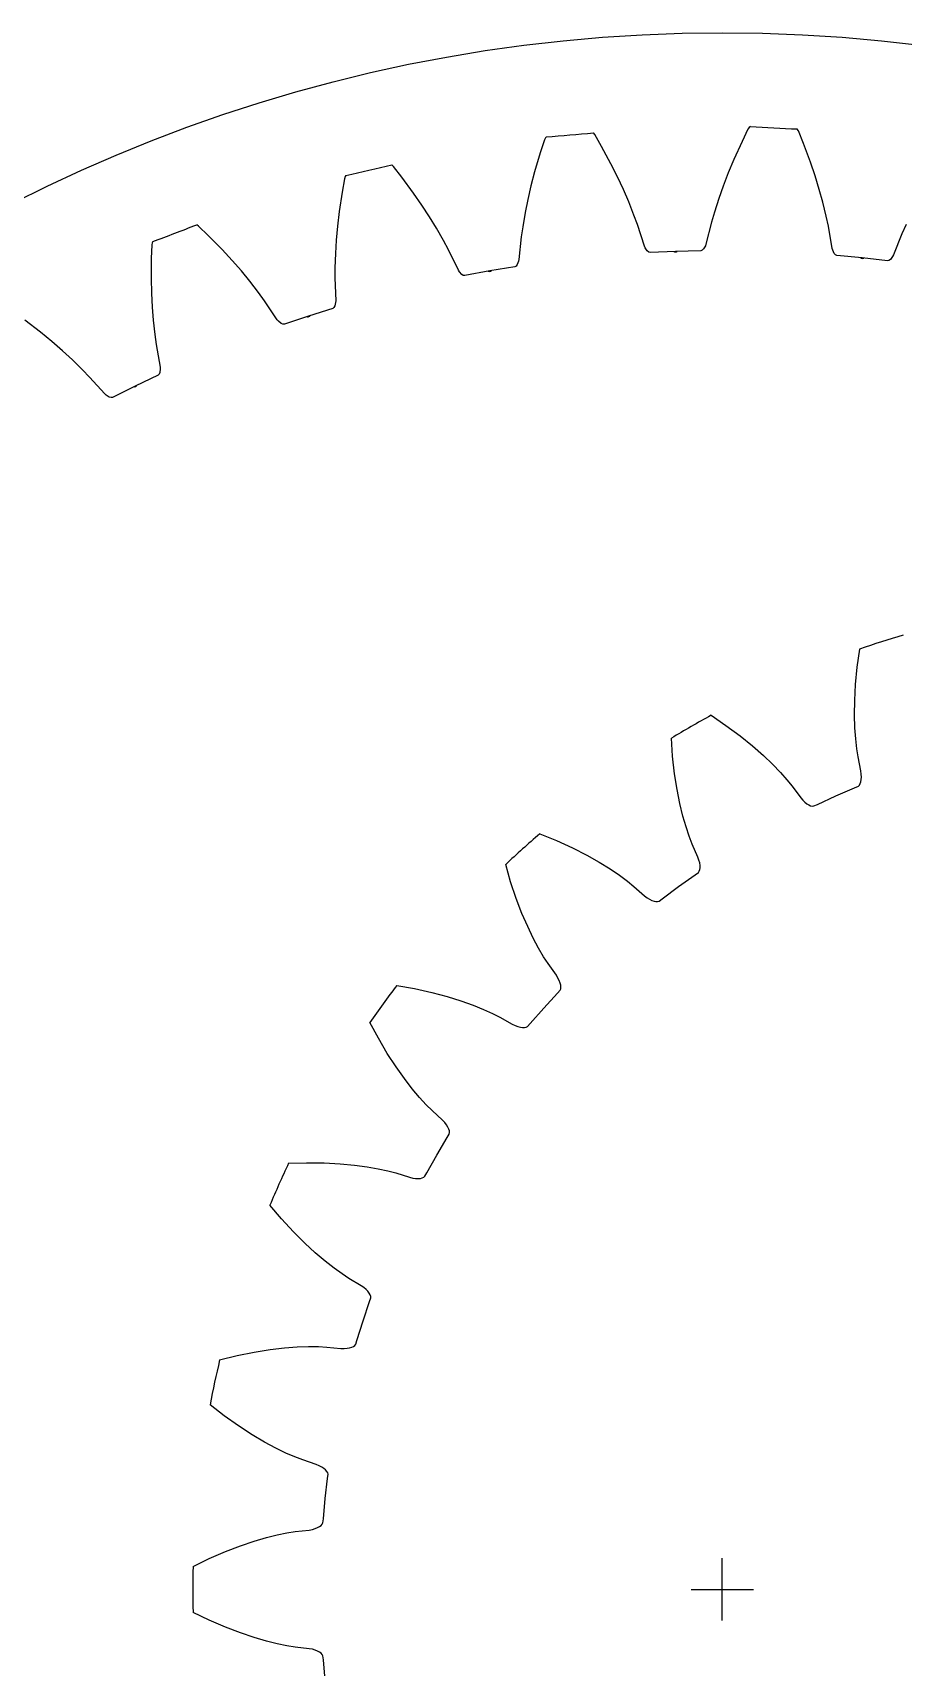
# Model space of a CAD drawing. Extents: x -25 to 25, y -25 to 25.
# Drawn here: x -11.07 to 2.91, y -1.25 to 25 of the extents above; entities that cross this region are included whole.
import ezdxf

# ---------------------------------------------------------------- set-up
doc = ezdxf.new("R2010")
doc.units = 0

msp = doc.modelspace()

# ---------------------------------------------------------------- linework, layer by layer
for p, q in [((0, -0.5), (0, 0.5)), ((0, -0.5), (0, 0.5)), ((0, -0.5), (0, 0.5)), ((0, -0.5), (0, 0.5)), ((-0.5, 0), (0.5, 0)), ((-0.5, 0), (0.5, 0)), ((-0.5, 0), (0.5, 0)), ((-0.5, 0), (0.5, 0))]:
    msp.add_line(p, q)
msp.add_circle((0, 0), 25)
msp.add_circle((0, 0), 25)
at = {"layer": 'layer0'}
for p, q in [((2.167, 14.813), (2.207, 15.099)), ((2.14, 14.532), (2.167, 14.813)), ((2.127, 14.276), (2.14, 14.532)), ((2.124, 14.044), (2.127, 14.276)), ((-0.179, 14.037), (0.06, 13.875)), ((2.13, 13.838), (2.124, 14.044)), ((-0.796, 13.381), (-0.817, 13.668)), ((0.06, 13.875), (0.287, 13.707)), ((0.287, 13.707), (0.487, 13.545)), ((2.143, 13.657), (2.13, 13.838)), ((2.161, 13.5), (2.143, 13.657)), ((0.487, 13.545), (0.661, 13.392)), ((0.661, 13.392), (0.81, 13.25)), ((2.182, 13.368), (2.161, 13.5)), ((-0.764, 13.1), (-0.796, 13.381)), ((0.81, 13.25), (0.935, 13.119)), ((2.227, 13.145), (2.182, 13.368)), ((2.233, 13.092), (2.227, 13.145)), ((-0.724, 12.846), (-0.764, 13.1)), ((0.935, 13.119), (1.04, 13.001)), ((1.04, 13.001), (1.124, 12.897)), ((1.124, 12.897), (1.26, 12.714)), ((1.826, 12.744), (2.126, 12.874)), ((2.126, 12.874), (2.186, 12.9)), ((2.186, 12.9), (2.202, 12.917)), ((2.202, 12.917), (2.216, 12.94)), ((2.216, 12.94), (2.226, 12.969)), ((2.226, 12.969), (2.232, 13.004)), ((2.232, 13.004), (2.235, 13.045)), ((2.235, 13.045), (2.233, 13.092)), ((-0.678, 12.619), (-0.724, 12.846)), ((-0.63, 12.419), (-0.678, 12.619)), ((1.26, 12.714), (1.295, 12.674)), ((1.295, 12.674), (1.328, 12.642)), ((1.328, 12.642), (1.361, 12.616)), ((1.361, 12.616), (1.391, 12.597)), ((1.469, 12.581), (1.529, 12.607)), ((1.529, 12.607), (1.826, 12.744)), ((-0.579, 12.245), (-0.63, 12.419)), ((1.391, 12.597), (1.419, 12.585)), ((1.419, 12.585), (1.446, 12.58)), ((1.446, 12.58), (1.469, 12.581)), ((-2.929, 12.134), (-2.662, 12.025)), ((-0.529, 12.095), (-0.579, 12.245)), ((-0.481, 11.97), (-0.529, 12.095)), ((-2.662, 12.025), (-2.405, 11.908)), ((-2.405, 11.908), (-2.176, 11.791)), ((-0.39, 11.761), (-0.481, 11.97)), ((-3.397, 11.364), (-3.477, 11.641)), ((-2.176, 11.791), (-1.974, 11.678)), ((-1.974, 11.678), (-1.799, 11.569)), ((-1.799, 11.569), (-1.649, 11.468)), ((-0.374, 11.711), (-0.39, 11.761)), ((-0.362, 11.666), (-0.374, 11.711)), ((-0.368, 11.533), (-0.359, 11.559)), ((-0.356, 11.625), (-0.362, 11.666)), ((-0.359, 11.559), (-0.355, 11.589)), ((-0.355, 11.589), (-0.356, 11.625)), ((-3.307, 11.096), (-3.397, 11.364)), ((-1.649, 11.468), (-1.522, 11.374)), ((-1.522, 11.374), (-1.418, 11.29)), ((-1.418, 11.29), (-1.247, 11.139)), ((-0.7, 11.286), (-0.433, 11.475)), ((-0.433, 11.475), (-0.38, 11.514)), ((-0.38, 11.514), (-0.368, 11.533)), ((-3.215, 10.856), (-3.307, 11.096)), ((-1.247, 11.139), (-1.205, 11.107)), ((-1.205, 11.107), (-1.165, 11.082)), ((-1.165, 11.082), (-1.128, 11.064)), ((-1.128, 11.064), (-1.095, 11.052)), ((-1.095, 11.052), (-1.064, 11.046)), ((-1.064, 11.046), (-1.038, 11.046)), ((-1.038, 11.046), (-1.015, 11.053)), ((-1.015, 11.053), (-0.962, 11.09)), ((-0.962, 11.09), (-0.7, 11.286)), ((-3.123, 10.643), (-3.215, 10.856)), ((-3.034, 10.457), (-3.123, 10.643)), ((-2.948, 10.297), (-3.034, 10.457)), ((-2.868, 10.161), (-2.948, 10.297)), ((-2.796, 10.049), (-2.868, 10.161)), ((-2.663, 9.863), (-2.796, 10.049)), ((-2.637, 9.818), (-2.663, 9.863)), ((-2.616, 9.776), (-2.637, 9.818)), ((-2.602, 9.737), (-2.616, 9.776)), ((-2.593, 9.703), (-2.602, 9.737)), ((-5.224, 9.7), (-4.94, 9.649)), ((-4.94, 9.649), (-4.664, 9.588)), ((-4.664, 9.588), (-4.416, 9.522)), ((-4.416, 9.522), (-4.195, 9.453)), ((-4.195, 9.453), (-4.001, 9.383)), ((-2.867, 9.334), (-2.645, 9.575)), ((-2.645, 9.575), (-2.602, 9.624)), ((-2.602, 9.624), (-2.594, 9.646)), ((-2.594, 9.646), (-2.591, 9.672)), ((-2.591, 9.672), (-2.593, 9.703)), ((-4.001, 9.383), (-3.833, 9.315)), ((-3.833, 9.315), (-3.689, 9.249)), ((-3.689, 9.249), (-3.57, 9.189)), ((-3.57, 9.189), (-3.372, 9.077)), ((-3.083, 9.089), (-2.867, 9.334)), ((-5.521, 8.85), (-5.657, 9.104)), ((-3.372, 9.077), (-3.324, 9.055)), ((-3.324, 9.055), (-3.28, 9.039)), ((-3.28, 9.039), (-3.24, 9.028)), ((-3.24, 9.028), (-3.205, 9.024)), ((-3.205, 9.024), (-3.174, 9.024)), ((-3.174, 9.024), (-3.148, 9.03)), ((-3.148, 9.03), (-3.127, 9.041)), ((-3.127, 9.041), (-3.083, 9.089)), ((-5.378, 8.606), (-5.521, 8.85)), ((-5.238, 8.391), (-5.378, 8.606)), ((-5.104, 8.202), (-5.238, 8.391)), ((-4.978, 8.039), (-5.104, 8.202)), ((-4.861, 7.9), (-4.978, 8.039)), ((-4.754, 7.784), (-4.861, 7.9)), ((-4.66, 7.689), (-4.754, 7.784)), ((-4.492, 7.535), (-4.66, 7.689)), ((-4.456, 7.496), (-4.492, 7.535)), ((-4.427, 7.459), (-4.456, 7.496)), ((-4.405, 7.424), (-4.427, 7.459)), ((-4.39, 7.392), (-4.405, 7.424)), ((-4.381, 7.363), (-4.39, 7.392)), ((-4.378, 7.336), (-4.381, 7.363)), ((-4.581, 6.975), (-4.414, 7.256)), ((-4.414, 7.256), (-4.382, 7.313)), ((-4.382, 7.313), (-4.378, 7.336)), ((-6.963, 6.843), (-6.675, 6.852)), ((-6.675, 6.852), (-6.392, 6.849)), ((-6.392, 6.849), (-6.136, 6.836)), ((-6.136, 6.836), (-5.905, 6.815)), ((-4.741, 6.69), (-4.581, 6.975)), ((-5.905, 6.815), (-5.701, 6.787)), ((-5.701, 6.787), (-5.522, 6.755)), ((-5.522, 6.755), (-5.368, 6.721)), ((-5.368, 6.721), (-5.239, 6.687)), ((-5.239, 6.687), (-5.021, 6.618)), ((-5.021, 6.618), (-4.97, 6.606)), ((-4.97, 6.606), (-4.924, 6.6)), ((-4.924, 6.6), (-4.882, 6.598)), ((-4.882, 6.598), (-4.847, 6.601)), ((-4.847, 6.601), (-4.817, 6.608)), ((-4.817, 6.608), (-4.793, 6.619)), ((-4.793, 6.619), (-4.774, 6.634)), ((-4.774, 6.634), (-4.741, 6.69)), ((-7.077, 5.949), (-7.263, 6.169)), ((-6.886, 5.741), (-7.077, 5.949)), ((-6.704, 5.559), (-6.886, 5.741)), ((-6.534, 5.402), (-6.704, 5.559)), ((-6.377, 5.269), (-6.534, 5.402)), ((-6.233, 5.157), (-6.377, 5.269)), ((-6.105, 5.066), (-6.233, 5.157)), ((-5.993, 4.993), (-6.105, 5.066)), ((-5.797, 4.877), (-5.993, 4.993)), ((-5.754, 4.846), (-5.797, 4.877)), ((-5.718, 4.816), (-5.754, 4.846)), ((-5.689, 4.787), (-5.718, 4.816)), ((-5.667, 4.759), (-5.689, 4.787)), ((-5.652, 4.732), (-5.667, 4.759)), ((-5.644, 4.706), (-5.652, 4.732)), ((-5.767, 4.311), (-5.663, 4.621)), ((-5.663, 4.621), (-5.643, 4.683)), ((-5.643, 4.683), (-5.644, 4.706)), ((-5.865, 3.999), (-5.767, 4.311)), ((-5.885, 3.937), (-5.865, 3.999)), ((-8.07, 3.686), (-7.79, 3.755)), ((-7.79, 3.755), (-7.513, 3.811)), ((-7.513, 3.811), (-7.259, 3.852)), ((-7.259, 3.852), (-7.029, 3.879)), ((-7.029, 3.879), (-6.823, 3.894)), ((-6.823, 3.894), (-6.642, 3.9)), ((-6.642, 3.9), (-6.484, 3.899)), ((-6.484, 3.899), (-6.351, 3.892)), ((-6.351, 3.892), (-6.124, 3.87)), ((-6.124, 3.87), (-6.071, 3.869)), ((-6.071, 3.869), (-6.024, 3.873)), ((-6.024, 3.873), (-5.984, 3.879)), ((-5.984, 3.879), (-5.949, 3.89)), ((-5.949, 3.89), (-5.921, 3.903)), ((-5.921, 3.903), (-5.9, 3.918)), ((-5.9, 3.918), (-5.885, 3.937)), ((-7.995, 2.788), (-8.223, 2.965)), ((-7.765, 2.624), (-7.995, 2.788)), ((-7.55, 2.484), (-7.765, 2.624)), ((-7.35, 2.366), (-7.55, 2.484)), ((-7.169, 2.268), (-7.35, 2.366)), ((-7.006, 2.189), (-7.169, 2.268)), ((-6.861, 2.126), (-7.006, 2.189)), ((-6.736, 2.078), (-6.861, 2.126)), ((-6.52, 2.006), (-6.736, 2.078)), ((-6.472, 1.985), (-6.52, 2.006)), ((-6.43, 1.963), (-6.472, 1.985)), ((-6.396, 1.94), (-6.43, 1.963)), ((-6.369, 1.917), (-6.396, 1.94)), ((-6.348, 1.894), (-6.369, 1.917)), ((-6.335, 1.871), (-6.348, 1.894)), ((-6.336, 1.783), (-6.329, 1.848)), ((-6.329, 1.848), (-6.335, 1.871)), ((-6.374, 1.458), (-6.336, 1.783)), ((-6.404, 1.132), (-6.374, 1.458)), ((-6.422, 1.047), (-6.411, 1.068)), ((-6.411, 1.068), (-6.404, 1.132)), ((-7.518, 0.773), (-7.32, 0.831)), ((-7.32, 0.831), (-7.144, 0.874)), ((-7.144, 0.874), (-6.989, 0.906)), ((-6.989, 0.906), (-6.857, 0.927)), ((-6.857, 0.927), (-6.631, 0.953)), ((-6.631, 0.953), (-6.579, 0.963)), ((-6.579, 0.963), (-6.534, 0.976)), ((-6.534, 0.976), (-6.496, 0.991)), ((-6.496, 0.991), (-6.464, 1.008)), ((-6.464, 1.008), (-6.44, 1.027)), ((-6.44, 1.027), (-6.422, 1.047)), ((-8.236, 0.494), (-7.977, 0.607)), ((-7.977, 0.607), (-7.737, 0.699)), ((-7.737, 0.699), (-7.518, 0.773)), ((-8.496, 0.369), (-8.236, 0.494)), ((-8.236, -0.494), (-8.496, -0.369)), ((-7.977, -0.607), (-8.236, -0.494)), ((-7.737, -0.699), (-7.977, -0.607)), ((-7.518, -0.773), (-7.737, -0.699)), ((-7.32, -0.831), (-7.518, -0.773)), ((-7.144, -0.874), (-7.32, -0.831)), ((-6.989, -0.906), (-7.144, -0.874)), ((-6.857, -0.927), (-6.989, -0.906)), ((-6.631, -0.953), (-6.857, -0.927)), ((-6.579, -0.963), (-6.631, -0.953)), ((-6.534, -0.976), (-6.579, -0.963)), ((-6.496, -0.991), (-6.534, -0.976)), ((-6.464, -1.008), (-6.496, -0.991)), ((-6.44, -1.027), (-6.464, -1.008)), ((-6.422, -1.047), (-6.44, -1.027)), ((-6.411, -1.068), (-6.422, -1.047)), ((-6.404, -1.132), (-6.411, -1.068)), ((-6.374, -1.458), (-6.404, -1.132))]:
    msp.add_line(p, q, dxfattribs=at)
for start, end in [(106.68, 109.32), (118.68, 121.32), (130.68, 133.32), (142.68, 145.32), (154.68, 157.32), (166.68, 169.32), (178.68, 181.32)]:
    msp.add_arc((7.5, 0), 16, start, end, dxfattribs=at)
at = {"layer": 'layer1'}
for p, q in [((-2.048, 23.364), (-2.069, 23.393)), ((-1.939, 23.174), (-2.048, 23.364)), ((0.413, 23.45), (0.318, 23.253)), ((0.433, 23.48), (0.413, 23.45)), ((0.452, 23.494), (0.433, 23.48)), ((1.224, 23.422), (1.206, 23.453)), ((1.305, 23.218), (1.224, 23.422)), ((-2.855, 23.279), (-2.921, 23.071)), ((-2.839, 23.312), (-2.855, 23.279)), ((-2.823, 23.329), (-2.839, 23.312)), ((-1.788, 22.896), (-1.939, 23.174)), ((0.318, 23.253), (0.186, 22.965)), ((1.416, 22.922), (1.305, 23.218)), ((-5.279, 22.852), (-5.305, 22.877)), ((-5.146, 22.679), (-5.279, 22.852)), ((-2.921, 23.071), (-3.012, 22.768)), ((-1.681, 22.686), (-1.788, 22.896)), ((0.186, 22.965), (0.095, 22.748)), ((1.492, 22.699), (1.416, 22.922)), ((-6.067, 22.655), (-6.104, 22.44)), ((-6.056, 22.69), (-6.067, 22.655)), ((-6.042, 22.709), (-6.056, 22.69)), ((-4.957, 22.425), (-5.146, 22.679)), ((-3.012, 22.768), (-3.072, 22.539)), ((-1.586, 22.481), (-1.681, 22.686)), ((0.095, 22.748), (0.014, 22.537)), ((1.558, 22.483), (1.492, 22.699)), ((-6.104, 22.44), (-6.151, 22.127)), ((-4.822, 22.231), (-4.957, 22.425)), ((-3.123, 22.32), (-3.165, 22.11)), ((-3.072, 22.539), (-3.123, 22.32)), ((-1.501, 22.285), (-1.586, 22.481)), ((-0.057, 22.335), (-0.126, 22.117)), ((0.014, 22.537), (-0.057, 22.335)), ((1.615, 22.277), (1.558, 22.483)), ((-6.151, 22.127), (-6.179, 21.892)), ((-4.699, 22.042), (-4.822, 22.231)), ((-3.165, 22.11), (-3.203, 21.884)), ((-1.417, 22.072), (-1.501, 22.285)), ((-1.36, 21.917), (-1.417, 22.072)), ((-0.126, 22.117), (-0.172, 21.959)), ((1.669, 22.054), (1.615, 22.277)), ((1.704, 21.893), (1.669, 22.054)), ((-8.408, 21.895), (-8.437, 21.916)), ((-8.252, 21.742), (-8.408, 21.895)), ((-6.179, 21.892), (-6.199, 21.668)), ((-4.588, 21.859), (-4.699, 22.042)), ((-4.475, 21.66), (-4.588, 21.859)), ((-3.203, 21.884), (-3.227, 21.721)), ((-1.247, 21.57), (-1.36, 21.917)), ((-0.172, 21.959), (-0.261, 21.605)), ((1.767, 21.534), (1.704, 21.893)), ((2.953, 21.919), (2.885, 21.769)), ((-9.161, 21.591), (-9.167, 21.372)), ((-9.155, 21.626), (-9.161, 21.591)), ((-9.143, 21.647), (-9.155, 21.626)), ((-8.029, 21.517), (-8.252, 21.742)), ((-6.199, 21.668), (-6.211, 21.454)), ((-4.397, 21.515), (-4.475, 21.66)), ((-3.227, 21.721), (-3.265, 21.358)), ((-1.235, 21.544), (-1.247, 21.57)), ((-1.203, 21.496), (-1.235, 21.544)), ((-0.299, 21.527), (-0.321, 21.506)), ((-0.271, 21.577), (-0.299, 21.527)), ((-0.261, 21.605), (-0.271, 21.577)), ((1.776, 21.506), (1.767, 21.534)), ((2.885, 21.769), (2.748, 21.431)), ((-9.167, 21.372), (-9.171, 21.055)), ((-7.869, 21.343), (-8.029, 21.517)), ((-7.721, 21.173), (-7.869, 21.343)), ((-6.211, 21.454), (-6.218, 21.225)), ((-4.237, 21.187), (-4.397, 21.515)), ((-3.292, 21.276), (-3.311, 21.252)), ((-3.272, 21.33), (-3.292, 21.276)), ((-3.265, 21.358), (-3.272, 21.33)), ((-1.18, 21.476), (-1.203, 21.496)), ((-1.159, 21.468), (-1.18, 21.476)), ((-0.75, 21.487), (-1.159, 21.468)), ((-0.766, 21.481), (-0.75, 21.487)), ((-0.766, 21.475), (-0.766, 21.481)), ((-0.75, 21.477), (-0.766, 21.475)), ((-0.342, 21.497), (-0.75, 21.487)), ((-0.75, 21.487), (-0.734, 21.482)), ((-0.734, 21.477), (-0.75, 21.477)), ((-0.75, 21.477), (-0.75, 21.477)), ((-0.734, 21.482), (-0.734, 21.477)), ((-0.321, 21.506), (-0.342, 21.497)), ((1.8, 21.454), (1.776, 21.506)), ((1.821, 21.431), (1.8, 21.454)), ((1.84, 21.42), (1.821, 21.431)), ((2.247, 21.382), (1.84, 21.42)), ((2.23, 21.373), (2.231, 21.378)), ((2.246, 21.372), (2.23, 21.373)), ((2.231, 21.378), (2.247, 21.382)), ((2.262, 21.37), (2.246, 21.372)), ((2.246, 21.372), (2.246, 21.372)), ((2.653, 21.335), (2.247, 21.382)), ((2.247, 21.382), (2.263, 21.375)), ((2.263, 21.375), (2.262, 21.37)), ((2.675, 21.341), (2.653, 21.335)), ((2.7, 21.359), (2.675, 21.341)), ((2.734, 21.405), (2.7, 21.359)), ((2.748, 21.431), (2.734, 21.405)), ((-9.171, 21.055), (-9.166, 20.819)), ((-7.585, 21.008), (-7.721, 21.173)), ((-7.446, 20.826), (-7.585, 21.008)), ((-6.218, 21.225), (-6.218, 21.061)), ((-6.218, 21.061), (-6.206, 20.696)), ((-4.221, 21.162), (-4.237, 21.187)), ((-4.183, 21.119), (-4.221, 21.162)), ((-4.157, 21.103), (-4.183, 21.119)), ((-4.135, 21.098), (-4.157, 21.103)), ((-3.733, 21.173), (-4.135, 21.098)), ((-3.748, 21.165), (-3.733, 21.173)), ((-3.748, 21.16), (-3.748, 21.165)), ((-3.732, 21.163), (-3.748, 21.16)), ((-3.33, 21.24), (-3.733, 21.173)), ((-3.733, 21.173), (-3.716, 21.17)), ((-3.716, 21.165), (-3.732, 21.163)), ((-3.732, 21.163), (-3.732, 21.163)), ((-3.716, 21.17), (-3.716, 21.165)), ((-3.311, 21.252), (-3.33, 21.24)), ((-9.166, 20.819), (-9.154, 20.594)), ((-7.348, 20.693), (-7.446, 20.826)), ((-9.154, 20.594), (-9.137, 20.381)), ((-7.144, 20.391), (-7.348, 20.693)), ((-6.254, 20.57), (-6.644, 20.448)), ((-6.237, 20.584), (-6.254, 20.57)), ((-6.221, 20.611), (-6.237, 20.584)), ((-6.208, 20.667), (-6.221, 20.611)), ((-6.206, 20.696), (-6.208, 20.667)), ((-10.946, 20.19), (-11.197, 20.382)), ((-9.137, 20.381), (-9.111, 20.154)), ((-7.125, 20.369), (-7.144, 20.391)), ((-7.082, 20.331), (-7.125, 20.369)), ((-7.054, 20.319), (-7.082, 20.331)), ((-7.031, 20.317), (-7.054, 20.319)), ((-6.644, 20.448), (-7.031, 20.317)), ((-6.658, 20.437), (-6.644, 20.448)), ((-6.656, 20.432), (-6.658, 20.437)), ((-6.641, 20.438), (-6.656, 20.432)), ((-6.644, 20.448), (-6.627, 20.447)), ((-6.625, 20.442), (-6.641, 20.438)), ((-6.641, 20.438), (-6.641, 20.438)), ((-6.627, 20.447), (-6.625, 20.442)), ((-10.763, 20.04), (-10.946, 20.19)), ((-10.593, 19.893), (-10.763, 20.04)), ((-9.111, 20.154), (-9.089, 19.99)), ((-9.089, 19.99), (-9.026, 19.631)), ((-10.435, 19.748), (-10.593, 19.893)), ((-10.272, 19.587), (-10.435, 19.748)), ((-10.157, 19.469), (-10.272, 19.587)), ((-9.912, 19.198), (-10.157, 19.469)), ((-9.056, 19.499), (-9.425, 19.324)), ((-9.041, 19.516), (-9.056, 19.499)), ((-9.029, 19.544), (-9.041, 19.516)), ((-9.024, 19.602), (-9.029, 19.544)), ((-9.026, 19.631), (-9.024, 19.602)), ((-9.89, 19.179), (-9.912, 19.198)), ((-9.842, 19.148), (-9.89, 19.179)), ((-9.425, 19.324), (-9.79, 19.141)), ((-9.437, 19.312), (-9.425, 19.324)), ((-9.435, 19.307), (-9.437, 19.312)), ((-9.42, 19.315), (-9.435, 19.307)), ((-9.425, 19.324), (-9.408, 19.326)), ((-9.406, 19.321), (-9.42, 19.315)), ((-9.42, 19.315), (-9.42, 19.315)), ((-9.408, 19.326), (-9.406, 19.321)), ((-9.813, 19.14), (-9.842, 19.148)), ((-9.79, 19.141), (-9.813, 19.14))]:
    msp.add_line(p, q, dxfattribs=at)
for centre, start, end in [((-4.57, 48.267), 274.0088, 275.7411), ((2.192, 48.434), 266.0088, 267.7411), ((-11.243, 47.162), 282.0088, 283.7411), ((-17.698, 45.138), 290.0088, 291.7411)]:
    msp.add_arc(centre, 25, start, end, dxfattribs=at)
at = {"layer": 'layer2'}
for p, q in [((2.167, 14.813), (2.207, 15.099)), ((2.14, 14.532), (2.167, 14.813)), ((2.127, 14.276), (2.14, 14.532)), ((2.124, 14.044), (2.127, 14.276)), ((-0.179, 14.037), (0.06, 13.875)), ((2.13, 13.838), (2.124, 14.044)), ((-0.796, 13.381), (-0.817, 13.668)), ((0.06, 13.875), (0.287, 13.707)), ((0.287, 13.707), (0.487, 13.545)), ((2.143, 13.657), (2.13, 13.838)), ((2.161, 13.5), (2.143, 13.657)), ((0.487, 13.545), (0.661, 13.392)), ((0.661, 13.392), (0.81, 13.25)), ((2.182, 13.368), (2.161, 13.5)), ((-0.764, 13.1), (-0.796, 13.381)), ((0.81, 13.25), (0.935, 13.119)), ((2.227, 13.145), (2.182, 13.368)), ((2.233, 13.092), (2.227, 13.145)), ((-0.724, 12.846), (-0.764, 13.1)), ((0.935, 13.119), (1.04, 13.001)), ((1.04, 13.001), (1.124, 12.897)), ((1.124, 12.897), (1.26, 12.714)), ((1.826, 12.744), (2.126, 12.874)), ((2.126, 12.874), (2.186, 12.9)), ((2.186, 12.9), (2.202, 12.917)), ((2.202, 12.917), (2.216, 12.94)), ((2.216, 12.94), (2.226, 12.969)), ((2.226, 12.969), (2.232, 13.004)), ((2.232, 13.004), (2.235, 13.045)), ((2.235, 13.045), (2.233, 13.092)), ((-0.678, 12.619), (-0.724, 12.846)), ((-0.63, 12.419), (-0.678, 12.619)), ((1.26, 12.714), (1.295, 12.674)), ((1.295, 12.674), (1.328, 12.642)), ((1.328, 12.642), (1.361, 12.616)), ((1.361, 12.616), (1.391, 12.597)), ((1.469, 12.581), (1.529, 12.607)), ((1.529, 12.607), (1.826, 12.744)), ((-0.579, 12.245), (-0.63, 12.419)), ((1.391, 12.597), (1.419, 12.585)), ((1.419, 12.585), (1.446, 12.58)), ((1.446, 12.58), (1.469, 12.581)), ((-2.929, 12.134), (-2.662, 12.025)), ((-0.529, 12.095), (-0.579, 12.245)), ((-0.481, 11.97), (-0.529, 12.095)), ((-2.662, 12.025), (-2.405, 11.908)), ((-2.405, 11.908), (-2.176, 11.791)), ((-0.39, 11.761), (-0.481, 11.97)), ((-3.397, 11.364), (-3.477, 11.641)), ((-2.176, 11.791), (-1.974, 11.678)), ((-1.974, 11.678), (-1.799, 11.569)), ((-1.799, 11.569), (-1.649, 11.468)), ((-0.374, 11.711), (-0.39, 11.761)), ((-0.362, 11.666), (-0.374, 11.711)), ((-0.368, 11.533), (-0.359, 11.559)), ((-0.356, 11.625), (-0.362, 11.666)), ((-0.359, 11.559), (-0.355, 11.589)), ((-0.355, 11.589), (-0.356, 11.625)), ((-3.307, 11.096), (-3.397, 11.364)), ((-1.649, 11.468), (-1.522, 11.374)), ((-1.522, 11.374), (-1.418, 11.29)), ((-1.418, 11.29), (-1.247, 11.139)), ((-0.7, 11.286), (-0.433, 11.475)), ((-0.433, 11.475), (-0.38, 11.514)), ((-0.38, 11.514), (-0.368, 11.533)), ((-3.215, 10.856), (-3.307, 11.096)), ((-1.247, 11.139), (-1.205, 11.107)), ((-1.205, 11.107), (-1.165, 11.082)), ((-1.165, 11.082), (-1.128, 11.064)), ((-1.128, 11.064), (-1.095, 11.052)), ((-1.095, 11.052), (-1.064, 11.046)), ((-1.064, 11.046), (-1.038, 11.046)), ((-1.038, 11.046), (-1.015, 11.053)), ((-1.015, 11.053), (-0.962, 11.09)), ((-0.962, 11.09), (-0.7, 11.286)), ((-3.123, 10.643), (-3.215, 10.856)), ((-3.034, 10.457), (-3.123, 10.643)), ((-2.948, 10.297), (-3.034, 10.457)), ((-2.868, 10.161), (-2.948, 10.297)), ((-2.796, 10.049), (-2.868, 10.161)), ((-2.663, 9.863), (-2.796, 10.049)), ((-2.637, 9.818), (-2.663, 9.863)), ((-2.616, 9.776), (-2.637, 9.818)), ((-2.602, 9.737), (-2.616, 9.776)), ((-2.593, 9.703), (-2.602, 9.737)), ((-5.224, 9.7), (-4.94, 9.649)), ((-4.94, 9.649), (-4.664, 9.588)), ((-4.664, 9.588), (-4.416, 9.522)), ((-4.416, 9.522), (-4.195, 9.453)), ((-4.195, 9.453), (-4.001, 9.383)), ((-2.867, 9.334), (-2.645, 9.575)), ((-2.645, 9.575), (-2.602, 9.624)), ((-2.602, 9.624), (-2.594, 9.646)), ((-2.594, 9.646), (-2.591, 9.672)), ((-2.591, 9.672), (-2.593, 9.703)), ((-4.001, 9.383), (-3.833, 9.315)), ((-3.833, 9.315), (-3.689, 9.249)), ((-3.689, 9.249), (-3.57, 9.189)), ((-3.57, 9.189), (-3.372, 9.077)), ((-3.083, 9.089), (-2.867, 9.334)), ((-5.521, 8.85), (-5.657, 9.104)), ((-3.372, 9.077), (-3.324, 9.055)), ((-3.324, 9.055), (-3.28, 9.039)), ((-3.28, 9.039), (-3.24, 9.028)), ((-3.24, 9.028), (-3.205, 9.024)), ((-3.205, 9.024), (-3.174, 9.024)), ((-3.174, 9.024), (-3.148, 9.03)), ((-3.148, 9.03), (-3.127, 9.041)), ((-3.127, 9.041), (-3.083, 9.089)), ((-5.378, 8.606), (-5.521, 8.85)), ((-5.238, 8.391), (-5.378, 8.606)), ((-5.104, 8.202), (-5.238, 8.391)), ((-4.978, 8.039), (-5.104, 8.202)), ((-4.861, 7.9), (-4.978, 8.039)), ((-4.754, 7.784), (-4.861, 7.9)), ((-4.66, 7.689), (-4.754, 7.784)), ((-4.492, 7.535), (-4.66, 7.689)), ((-4.456, 7.496), (-4.492, 7.535)), ((-4.427, 7.459), (-4.456, 7.496)), ((-4.405, 7.424), (-4.427, 7.459)), ((-4.39, 7.392), (-4.405, 7.424)), ((-4.381, 7.363), (-4.39, 7.392)), ((-4.378, 7.336), (-4.381, 7.363)), ((-4.581, 6.975), (-4.414, 7.256)), ((-4.414, 7.256), (-4.382, 7.313)), ((-4.382, 7.313), (-4.378, 7.336)), ((-6.963, 6.843), (-6.675, 6.852)), ((-6.675, 6.852), (-6.392, 6.849)), ((-6.392, 6.849), (-6.136, 6.836)), ((-6.136, 6.836), (-5.905, 6.815)), ((-4.741, 6.69), (-4.581, 6.975)), ((-5.905, 6.815), (-5.701, 6.787)), ((-5.701, 6.787), (-5.522, 6.755)), ((-5.522, 6.755), (-5.368, 6.721)), ((-5.368, 6.721), (-5.239, 6.687)), ((-5.239, 6.687), (-5.021, 6.618)), ((-5.021, 6.618), (-4.97, 6.606)), ((-4.97, 6.606), (-4.924, 6.6)), ((-4.924, 6.6), (-4.882, 6.598)), ((-4.882, 6.598), (-4.847, 6.601)), ((-4.847, 6.601), (-4.817, 6.608)), ((-4.817, 6.608), (-4.793, 6.619)), ((-4.793, 6.619), (-4.774, 6.634)), ((-4.774, 6.634), (-4.741, 6.69)), ((-7.077, 5.949), (-7.263, 6.169)), ((-6.886, 5.741), (-7.077, 5.949)), ((-6.704, 5.559), (-6.886, 5.741)), ((-6.534, 5.402), (-6.704, 5.559)), ((-6.377, 5.269), (-6.534, 5.402)), ((-6.233, 5.157), (-6.377, 5.269)), ((-6.105, 5.066), (-6.233, 5.157)), ((-5.993, 4.993), (-6.105, 5.066)), ((-5.797, 4.877), (-5.993, 4.993)), ((-5.754, 4.846), (-5.797, 4.877)), ((-5.718, 4.816), (-5.754, 4.846)), ((-5.689, 4.787), (-5.718, 4.816)), ((-5.667, 4.759), (-5.689, 4.787)), ((-5.652, 4.732), (-5.667, 4.759)), ((-5.644, 4.706), (-5.652, 4.732)), ((-5.767, 4.311), (-5.663, 4.621)), ((-5.663, 4.621), (-5.643, 4.683)), ((-5.643, 4.683), (-5.644, 4.706)), ((-5.865, 3.999), (-5.767, 4.311)), ((-5.885, 3.937), (-5.865, 3.999)), ((-8.07, 3.686), (-7.79, 3.755)), ((-7.79, 3.755), (-7.513, 3.811)), ((-7.513, 3.811), (-7.259, 3.852)), ((-7.259, 3.852), (-7.029, 3.879)), ((-7.029, 3.879), (-6.823, 3.894)), ((-6.823, 3.894), (-6.642, 3.9)), ((-6.642, 3.9), (-6.484, 3.899)), ((-6.484, 3.899), (-6.351, 3.892)), ((-6.351, 3.892), (-6.124, 3.87)), ((-6.124, 3.87), (-6.071, 3.869)), ((-6.071, 3.869), (-6.024, 3.873)), ((-6.024, 3.873), (-5.984, 3.879)), ((-5.984, 3.879), (-5.949, 3.89)), ((-5.949, 3.89), (-5.921, 3.903)), ((-5.921, 3.903), (-5.9, 3.918)), ((-5.9, 3.918), (-5.885, 3.937)), ((-7.995, 2.788), (-8.223, 2.965)), ((-7.765, 2.624), (-7.995, 2.788)), ((-7.55, 2.484), (-7.765, 2.624)), ((-7.35, 2.366), (-7.55, 2.484)), ((-7.169, 2.268), (-7.35, 2.366)), ((-7.006, 2.189), (-7.169, 2.268)), ((-6.861, 2.126), (-7.006, 2.189)), ((-6.736, 2.078), (-6.861, 2.126)), ((-6.52, 2.006), (-6.736, 2.078)), ((-6.472, 1.985), (-6.52, 2.006)), ((-6.43, 1.963), (-6.472, 1.985)), ((-6.396, 1.94), (-6.43, 1.963)), ((-6.369, 1.917), (-6.396, 1.94)), ((-6.348, 1.894), (-6.369, 1.917)), ((-6.335, 1.871), (-6.348, 1.894)), ((-6.336, 1.783), (-6.329, 1.848)), ((-6.329, 1.848), (-6.335, 1.871)), ((-6.374, 1.458), (-6.336, 1.783)), ((-6.404, 1.132), (-6.374, 1.458)), ((-6.422, 1.047), (-6.411, 1.068)), ((-6.411, 1.068), (-6.404, 1.132)), ((-7.518, 0.773), (-7.32, 0.831)), ((-7.32, 0.831), (-7.144, 0.874)), ((-7.144, 0.874), (-6.989, 0.906)), ((-6.989, 0.906), (-6.857, 0.927)), ((-6.857, 0.927), (-6.631, 0.953)), ((-6.631, 0.953), (-6.579, 0.963)), ((-6.579, 0.963), (-6.534, 0.976)), ((-6.534, 0.976), (-6.496, 0.991)), ((-6.496, 0.991), (-6.464, 1.008)), ((-6.464, 1.008), (-6.44, 1.027)), ((-6.44, 1.027), (-6.422, 1.047)), ((-8.236, 0.494), (-7.977, 0.607)), ((-7.977, 0.607), (-7.737, 0.699)), ((-7.737, 0.699), (-7.518, 0.773)), ((-8.496, 0.369), (-8.236, 0.494)), ((-8.236, -0.494), (-8.496, -0.369)), ((-7.977, -0.607), (-8.236, -0.494)), ((-7.737, -0.699), (-7.977, -0.607)), ((-7.518, -0.773), (-7.737, -0.699)), ((-7.32, -0.831), (-7.518, -0.773)), ((-7.144, -0.874), (-7.32, -0.831)), ((-6.989, -0.906), (-7.144, -0.874)), ((-6.857, -0.927), (-6.989, -0.906)), ((-6.631, -0.953), (-6.857, -0.927)), ((-6.579, -0.963), (-6.631, -0.953)), ((-6.534, -0.976), (-6.579, -0.963)), ((-6.496, -0.991), (-6.534, -0.976)), ((-6.464, -1.008), (-6.496, -0.991)), ((-6.44, -1.027), (-6.464, -1.008)), ((-6.422, -1.047), (-6.44, -1.027)), ((-6.411, -1.068), (-6.422, -1.047)), ((-6.404, -1.132), (-6.411, -1.068)), ((-6.374, -1.458), (-6.404, -1.132))]:
    msp.add_line(p, q, dxfattribs=at)
for start, end in [(106.68, 109.32), (118.68, 121.32), (130.68, 133.32), (142.68, 145.32), (154.68, 157.32), (166.68, 169.32), (178.68, 181.32)]:
    msp.add_arc((7.5, 0), 16, start, end, dxfattribs=at)
at = {"layer": 'layer3'}
for p, q in [((-2.048, 23.364), (-2.069, 23.393)), ((-1.939, 23.174), (-2.048, 23.364)), ((0.413, 23.45), (0.318, 23.253)), ((0.433, 23.48), (0.413, 23.45)), ((0.452, 23.494), (0.433, 23.48)), ((1.224, 23.422), (1.206, 23.453)), ((1.305, 23.218), (1.224, 23.422)), ((-2.855, 23.279), (-2.921, 23.071)), ((-2.839, 23.312), (-2.855, 23.279)), ((-2.823, 23.329), (-2.839, 23.312)), ((-1.788, 22.896), (-1.939, 23.174)), ((0.318, 23.253), (0.186, 22.965)), ((1.416, 22.922), (1.305, 23.218)), ((-5.279, 22.852), (-5.305, 22.877)), ((-5.146, 22.679), (-5.279, 22.852)), ((-2.921, 23.071), (-3.012, 22.768)), ((-1.681, 22.686), (-1.788, 22.896)), ((0.186, 22.965), (0.095, 22.748)), ((1.492, 22.699), (1.416, 22.922)), ((-6.067, 22.655), (-6.104, 22.44)), ((-6.056, 22.69), (-6.067, 22.655)), ((-6.042, 22.709), (-6.056, 22.69)), ((-4.957, 22.425), (-5.146, 22.679)), ((-3.012, 22.768), (-3.072, 22.539)), ((-1.586, 22.481), (-1.681, 22.686)), ((0.095, 22.748), (0.014, 22.537)), ((1.558, 22.483), (1.492, 22.699)), ((-6.104, 22.44), (-6.151, 22.127)), ((-4.822, 22.231), (-4.957, 22.425)), ((-3.123, 22.32), (-3.165, 22.11)), ((-3.072, 22.539), (-3.123, 22.32)), ((-1.501, 22.285), (-1.586, 22.481)), ((-0.057, 22.335), (-0.126, 22.117)), ((0.014, 22.537), (-0.057, 22.335)), ((1.615, 22.277), (1.558, 22.483)), ((-6.151, 22.127), (-6.179, 21.892)), ((-4.699, 22.042), (-4.822, 22.231)), ((-3.165, 22.11), (-3.203, 21.884)), ((-1.417, 22.072), (-1.501, 22.285)), ((-1.36, 21.917), (-1.417, 22.072)), ((-0.126, 22.117), (-0.172, 21.959)), ((1.669, 22.054), (1.615, 22.277)), ((1.704, 21.893), (1.669, 22.054)), ((-8.408, 21.895), (-8.437, 21.916)), ((-8.252, 21.742), (-8.408, 21.895)), ((-6.179, 21.892), (-6.199, 21.668)), ((-4.588, 21.859), (-4.699, 22.042)), ((-4.475, 21.66), (-4.588, 21.859)), ((-3.203, 21.884), (-3.227, 21.721)), ((-1.247, 21.57), (-1.36, 21.917)), ((-0.172, 21.959), (-0.261, 21.605)), ((1.767, 21.534), (1.704, 21.893)), ((2.953, 21.919), (2.885, 21.769)), ((-9.161, 21.591), (-9.167, 21.372)), ((-9.155, 21.626), (-9.161, 21.591)), ((-9.143, 21.647), (-9.155, 21.626)), ((-8.029, 21.517), (-8.252, 21.742)), ((-6.199, 21.668), (-6.211, 21.454)), ((-4.397, 21.515), (-4.475, 21.66)), ((-3.227, 21.721), (-3.265, 21.358)), ((-1.235, 21.544), (-1.247, 21.57)), ((-1.203, 21.496), (-1.235, 21.544)), ((-0.299, 21.527), (-0.321, 21.506)), ((-0.271, 21.577), (-0.299, 21.527)), ((-0.261, 21.605), (-0.271, 21.577)), ((1.776, 21.506), (1.767, 21.534)), ((2.885, 21.769), (2.748, 21.431)), ((-9.167, 21.372), (-9.171, 21.055)), ((-7.869, 21.343), (-8.029, 21.517)), ((-7.721, 21.173), (-7.869, 21.343)), ((-6.211, 21.454), (-6.218, 21.225)), ((-4.237, 21.187), (-4.397, 21.515)), ((-3.292, 21.276), (-3.311, 21.252)), ((-3.272, 21.33), (-3.292, 21.276)), ((-3.265, 21.358), (-3.272, 21.33)), ((-1.18, 21.476), (-1.203, 21.496)), ((-1.159, 21.468), (-1.18, 21.476)), ((-0.75, 21.487), (-1.159, 21.468)), ((-0.766, 21.481), (-0.75, 21.487)), ((-0.766, 21.475), (-0.766, 21.481)), ((-0.75, 21.477), (-0.766, 21.475)), ((-0.342, 21.497), (-0.75, 21.487)), ((-0.75, 21.487), (-0.734, 21.482)), ((-0.734, 21.477), (-0.75, 21.477)), ((-0.75, 21.477), (-0.75, 21.477)), ((-0.734, 21.482), (-0.734, 21.477)), ((-0.321, 21.506), (-0.342, 21.497)), ((1.8, 21.454), (1.776, 21.506)), ((1.821, 21.431), (1.8, 21.454)), ((1.84, 21.42), (1.821, 21.431)), ((2.247, 21.382), (1.84, 21.42)), ((2.23, 21.373), (2.231, 21.378)), ((2.246, 21.372), (2.23, 21.373)), ((2.231, 21.378), (2.247, 21.382)), ((2.262, 21.37), (2.246, 21.372)), ((2.246, 21.372), (2.246, 21.372)), ((2.653, 21.335), (2.247, 21.382)), ((2.247, 21.382), (2.263, 21.375)), ((2.263, 21.375), (2.262, 21.37)), ((2.675, 21.341), (2.653, 21.335)), ((2.7, 21.359), (2.675, 21.341)), ((2.734, 21.405), (2.7, 21.359)), ((2.748, 21.431), (2.734, 21.405)), ((-9.171, 21.055), (-9.166, 20.819)), ((-7.585, 21.008), (-7.721, 21.173)), ((-7.446, 20.826), (-7.585, 21.008)), ((-6.218, 21.225), (-6.218, 21.061)), ((-6.218, 21.061), (-6.206, 20.696)), ((-4.221, 21.162), (-4.237, 21.187)), ((-4.183, 21.119), (-4.221, 21.162)), ((-4.157, 21.103), (-4.183, 21.119)), ((-4.135, 21.098), (-4.157, 21.103)), ((-3.733, 21.173), (-4.135, 21.098)), ((-3.748, 21.165), (-3.733, 21.173)), ((-3.748, 21.16), (-3.748, 21.165)), ((-3.732, 21.163), (-3.748, 21.16)), ((-3.33, 21.24), (-3.733, 21.173)), ((-3.733, 21.173), (-3.716, 21.17)), ((-3.716, 21.165), (-3.732, 21.163)), ((-3.732, 21.163), (-3.732, 21.163)), ((-3.716, 21.17), (-3.716, 21.165)), ((-3.311, 21.252), (-3.33, 21.24)), ((-9.166, 20.819), (-9.154, 20.594)), ((-7.348, 20.693), (-7.446, 20.826)), ((-9.154, 20.594), (-9.137, 20.381)), ((-7.144, 20.391), (-7.348, 20.693)), ((-6.254, 20.57), (-6.644, 20.448)), ((-6.237, 20.584), (-6.254, 20.57)), ((-6.221, 20.611), (-6.237, 20.584)), ((-6.208, 20.667), (-6.221, 20.611)), ((-6.206, 20.696), (-6.208, 20.667)), ((-10.946, 20.19), (-11.197, 20.382)), ((-9.137, 20.381), (-9.111, 20.154)), ((-7.125, 20.369), (-7.144, 20.391)), ((-7.082, 20.331), (-7.125, 20.369)), ((-7.054, 20.319), (-7.082, 20.331)), ((-7.031, 20.317), (-7.054, 20.319)), ((-6.644, 20.448), (-7.031, 20.317)), ((-6.658, 20.437), (-6.644, 20.448)), ((-6.656, 20.432), (-6.658, 20.437)), ((-6.641, 20.438), (-6.656, 20.432)), ((-6.644, 20.448), (-6.627, 20.447)), ((-6.625, 20.442), (-6.641, 20.438)), ((-6.641, 20.438), (-6.641, 20.438)), ((-6.627, 20.447), (-6.625, 20.442)), ((-10.763, 20.04), (-10.946, 20.19)), ((-10.593, 19.893), (-10.763, 20.04)), ((-9.111, 20.154), (-9.089, 19.99)), ((-9.089, 19.99), (-9.026, 19.631)), ((-10.435, 19.748), (-10.593, 19.893)), ((-10.272, 19.587), (-10.435, 19.748)), ((-10.157, 19.469), (-10.272, 19.587)), ((-9.912, 19.198), (-10.157, 19.469)), ((-9.056, 19.499), (-9.425, 19.324)), ((-9.041, 19.516), (-9.056, 19.499)), ((-9.029, 19.544), (-9.041, 19.516)), ((-9.024, 19.602), (-9.029, 19.544)), ((-9.026, 19.631), (-9.024, 19.602)), ((-9.89, 19.179), (-9.912, 19.198)), ((-9.842, 19.148), (-9.89, 19.179)), ((-9.425, 19.324), (-9.79, 19.141)), ((-9.437, 19.312), (-9.425, 19.324)), ((-9.435, 19.307), (-9.437, 19.312)), ((-9.42, 19.315), (-9.435, 19.307)), ((-9.425, 19.324), (-9.408, 19.326)), ((-9.406, 19.321), (-9.42, 19.315)), ((-9.42, 19.315), (-9.42, 19.315)), ((-9.408, 19.326), (-9.406, 19.321)), ((-9.813, 19.14), (-9.842, 19.148)), ((-9.79, 19.141), (-9.813, 19.14))]:
    msp.add_line(p, q, dxfattribs=at)
for centre, start, end in [((-4.57, 48.267), 274.0088, 275.7411), ((2.192, 48.434), 266.0088, 267.7411), ((-11.243, 47.162), 282.0088, 283.7411), ((-17.698, 45.138), 290.0088, 291.7411)]:
    msp.add_arc(centre, 25, start, end, dxfattribs=at)

doc.saveas('drawing.dxf')
